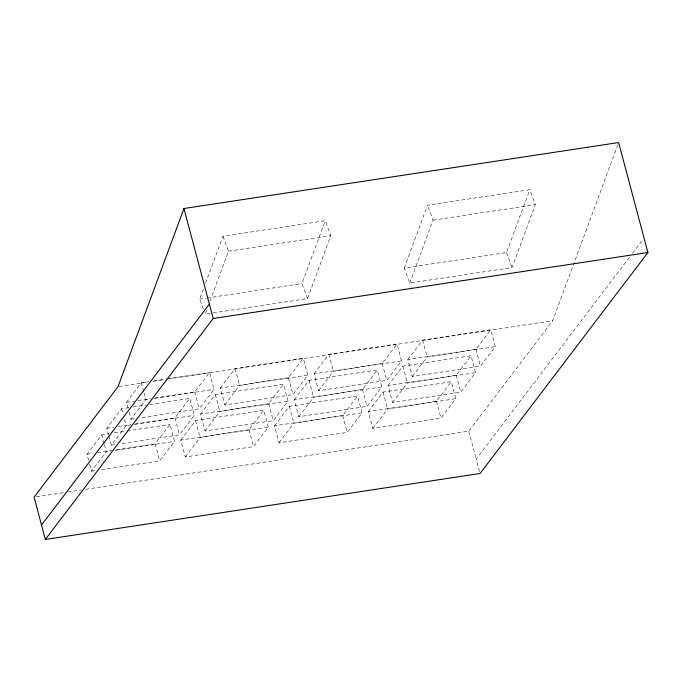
<?xml version="1.0" encoding="UTF-8"?>
<svg xmlns="http://www.w3.org/2000/svg" width="682" height="682" viewBox="0 0 682 682"><rect width="100%" height="100%" fill="white"/><g stroke="black" fill="none" stroke-linecap="round" stroke-linejoin="round"><path stroke-width="0.51" stroke-dasharray="3.41 2.56" d="M203.381 309.099L199.707 299.108L203.765 288.128M205.614 283.141L222.971 236.228L325.246 220.704L330.761 235.691L307.497 298.571L211.48 313.14M206.697 310.097L205.214 314.087L210.44 313.302M210.022 301.112L228.487 251.206L222.971 236.228M307.497 298.571L301.981 283.584L325.246 220.704M404.264 268.069L427.529 205.188L529.812 189.664L535.319 204.651L512.054 267.532L409.78 283.047L404.264 268.069L506.547 252.545L529.812 189.664M409.78 283.047L433.044 220.167L427.529 205.188M85.676 489.326L468.79 431.186L552.718 320.711L617.901 144.541M88.617 460.239L87.023 454.272L101.84 434.775L109.18 433.658M108.626 435.235L106.776 428.27L121.584 408.774L128.924 407.666M128.114 408.245L126.52 402.278L141.327 382.781L148.676 381.664M89.674 464.22L91.524 471.185L106.341 451.689L110.535 451.058M108.89 436.233L111.277 445.193L126.085 425.696L130.279 425.057M129.171 412.226L131.021 419.2L145.837 399.703L150.031 399.064M116.4 449.813L155.215 443.922L170.023 424.426L174.524 441.348L159.716 460.844L99.922 469.915M135.096 423.974L174.959 417.921L189.767 398.433L194.276 415.347L179.46 434.843L120.714 443.76M154.848 397.981L194.711 391.928L209.519 372.432L214.02 389.354L199.212 408.85L139.418 417.921M180.781 440.043L195.589 420.547L263.781 410.197L268.282 427.12L253.474 446.616L185.282 456.957L180.781 440.043L248.964 429.694L263.781 410.197M200.525 414.042L215.341 394.546L283.524 384.205L288.026 401.118L273.218 420.615L205.035 430.964L200.525 414.042L268.717 403.701L283.524 384.205M220.277 388.049L235.085 368.553L303.277 358.203L307.778 375.126L292.962 394.622L224.779 404.972L220.277 388.049L288.46 377.7L303.277 358.203M185.282 456.957L200.099 437.46L268.282 427.12M205.035 430.964L219.843 411.468L288.026 401.118M224.779 404.972L239.587 385.475L307.778 375.126M274.539 425.815L289.347 406.319L357.538 395.969L362.04 412.891L347.223 432.388L279.04 442.737L274.539 425.815L342.722 415.466L357.538 395.969M294.283 399.814L309.099 380.317L377.282 369.976L381.784 386.899L366.976 406.395L298.784 416.736L294.283 399.814L362.474 389.473L377.282 369.976M314.035 373.821L328.843 354.325L397.035 343.975L401.536 360.897L386.72 380.394L318.537 390.743L314.035 373.821L382.218 363.472L397.035 343.975M279.04 442.737L293.848 423.241L362.04 412.891M298.784 416.736L313.601 397.239L381.784 386.899M318.537 390.743L333.345 371.247L401.536 360.897M368.297 411.587L383.105 392.09L451.288 381.741L455.798 398.663L440.981 418.16L372.798 428.509L368.297 411.587L436.48 401.238L451.288 381.741M388.041 385.594L402.849 366.098L471.04 355.748L475.542 372.67L460.734 392.167L392.542 402.508L388.041 385.594L456.232 375.245L471.04 355.748M407.793 359.593L422.601 340.096L490.784 329.756L495.285 346.669L480.478 366.166L412.295 376.515L407.793 359.593L475.976 349.252L490.784 329.756M372.798 428.509L387.606 409.012L455.798 398.663M392.542 402.508L407.359 383.011L475.542 372.67M412.295 376.515L427.103 357.018L495.285 346.669M479.54 471.569L476.224 459.063L629.912 256.73M632.487 253.346L642.776 239.8M228.487 251.206L330.761 235.691M433.044 220.167L535.319 204.651M199.707 299.108L205.964 298.162M207.013 298L301.981 283.584M153.919 380.871L165.462 379.115M166.51 378.962L209.519 372.432M119.077 386.515L148.548 382.039M152.759 381.4L164.336 379.644M168.548 379.004L552.718 320.711M126.52 402.278L133.86 401.161M138.062 400.53L150.645 398.612M154.226 398.424L214.02 389.354M133.126 407.026L145.709 405.117M149.904 404.477L189.767 398.433M131.021 419.2L135.215 418.56M106.776 428.27L114.116 427.162M118.31 426.523L130.901 424.613M134.482 424.426L194.276 415.347M114.423 432.857L125.965 431.109M127.014 430.947L170.023 424.426M111.277 445.193L115.471 444.553M87.023 454.272L93.323 453.308M97.517 452.678L112.198 450.444M114.729 450.418L174.524 441.348M91.524 471.185L95.727 470.554M36.206 496.828L63.571 492.677M67.782 492.037L81.465 489.966M506.547 252.545L512.054 267.532M468.79 431.186L476.224 459.063M475.976 349.252L480.478 366.166M456.232 375.245L460.734 392.167M422.601 340.096L427.103 357.018M436.48 401.238L440.981 418.16M402.849 366.098L407.359 383.011M382.218 363.472L386.72 380.394M383.105 392.09L387.606 409.012M362.474 389.473L366.976 406.395M328.843 354.325L333.345 371.247M342.722 415.466L347.223 432.388M309.099 380.317L313.601 397.239M288.46 377.7L292.962 394.622M289.347 406.319L293.848 423.241M268.717 403.701L273.218 420.615M235.085 368.553L239.587 385.475M248.964 429.694L253.474 446.616M215.341 394.546L219.843 411.468M194.711 391.928L199.212 408.85M195.589 420.547L200.099 437.46M174.959 417.921L179.46 434.843M141.327 382.781L143.714 391.741M143.979 392.738L145.837 399.703M155.215 443.922L159.716 460.844M121.584 408.774L123.169 414.75M124.499 419.728L126.085 425.696M101.84 434.775L104.218 443.726M104.482 444.724L106.341 451.689"/><path stroke-width="1.02" d="M183.944 208.513L118.029 386.668L34.1 497.152L45.353 539.453L480.043 473.487L647.9 252.528L618.634 142.547L183.944 208.513L213.21 318.494L45.353 539.453M41.517 525.029L209.374 304.07M213.21 318.494L647.9 252.528"/></g></svg>
